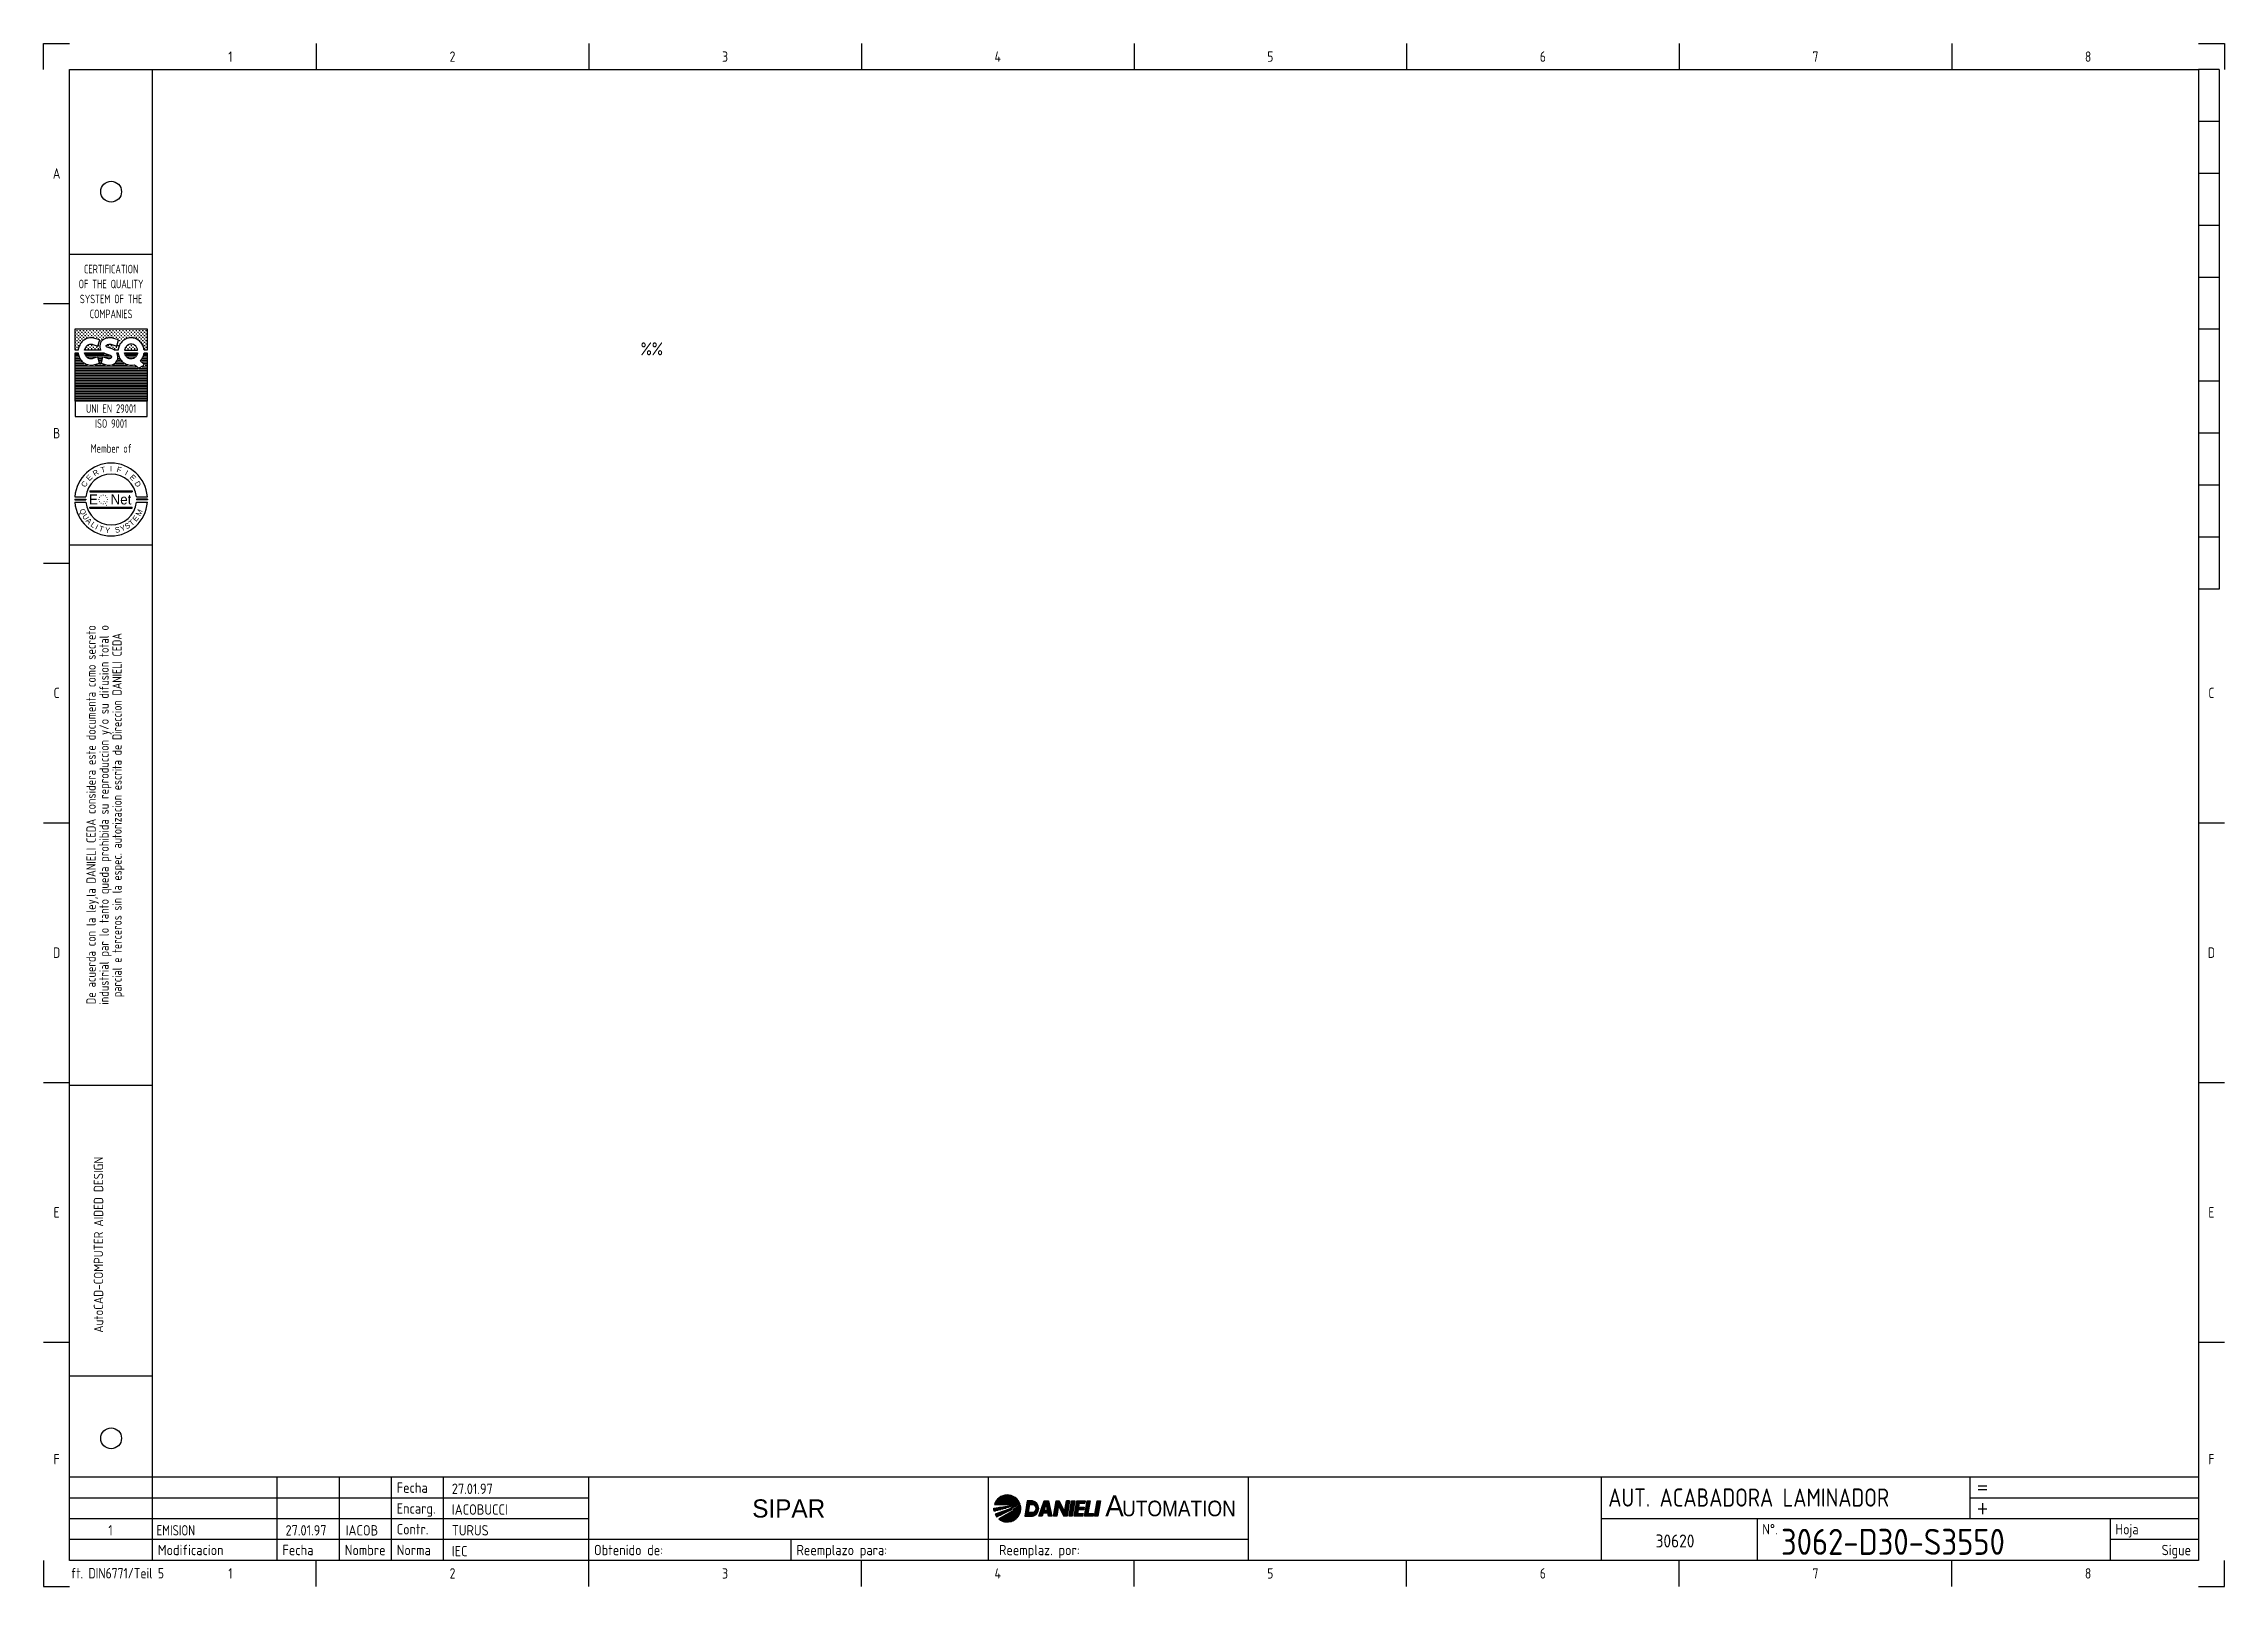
# Model space of a CAD drawing. Extents: x 0 to 420, y 0 to 297.
import ezdxf
from ezdxf.enums import TextEntityAlignment as Align

# ---------------------------------------------------------------- set-up
doc = ezdxf.new("R2010")
doc.units = 0
doc.header["$MEASUREMENT"] = 0
doc.layers.get('0').update_dxf_attribs({"linetype": 'CONTINUOUS'})
doc.layers.add('CART', color=7, linetype='CONTINUOUS')
doc.layers.add('CART-ES', color=7, linetype='CONTINUOUS')
doc.styles.add('CENTBH', font='CENTBH.SHX', dxfattribs={"height": 3})
doc.styles.add('DIN', font='DIN.shx', dxfattribs={"width": 0.85})
doc.styles.add('DIN8', font='DIN', dxfattribs={"width": 0.8})
doc.styles.add('N', font='ROMANS', dxfattribs={"width": 0.85, "height": 3})
doc.styles.add('SUPERFRENCH', font='suf_____.pfb', dxfattribs={"height": 10})
doc.styles.add('UNIV', font='UNIV.SHX', dxfattribs={"height": 5})
doc.styles.add('X', font='UNIV.SHX', dxfattribs={"height": 3.5})

# ---------------------------------------------------------------- blocks, each defined once
blk = doc.blocks.new('ESP')
at = {"color": 1, "style": 'DIN'}
for s, width, p in [('De acuerda con la ley,la DANIELI CEDA considera este documenta como secreto', 0.85, (10.04, 148.55)), ('industrial par lo tanto queda prohibida su reproduccion y/o su difusion total o', 0.85, (12.54, 148.52)), ('parcial e terceros sin la espec. autorizacion escrita de Direccion DANIELI CEDA', 0.82, (15.04, 148.48))]:
    blk.add_text(s, height=1.8, rotation=90, dxfattribs=dict(at, width=width)).set_placement(p, align=Align.CENTER)
blk = doc.blocks.new('*X3')
at = {"color": 0}
for p, q in [((6.16, 238.44), (6.19, 238.44)), ((6.16, 237.81), (6.19, 237.81)), ((6.16, 237.17), (6.19, 237.17)), ((6.16, 236.54), (6.19, 236.54)), ((6.16, 235.9), (6.19, 235.9)), ((6.16, 235.27), (6.19, 235.27)), ((6.35, 238.76), (6.51, 238.76)), ((6.35, 238.12), (6.51, 238.12)), ((6.35, 237.49), (6.51, 237.49)), ((6.35, 236.85), (6.51, 236.85)), ((6.35, 236.22), (6.51, 236.22)), ((6.35, 235.59), (6.51, 235.59)), ((6.43, 238.68), (6.43, 238.84)), ((6.43, 238.05), (6.43, 238.2)), ((6.43, 237.41), (6.43, 237.57)), ((6.43, 236.78), (6.43, 236.93)), ((6.43, 236.14), (6.43, 236.3)), ((6.43, 235.51), (6.43, 235.66)), ((6.67, 238.44), (6.83, 238.44)), ((6.67, 237.81), (6.83, 237.81)), ((6.67, 237.17), (6.83, 237.17)), ((6.67, 236.54), (6.83, 236.54)), ((6.67, 235.9), (6.79, 235.9)), ((6.75, 238.36), (6.75, 238.52)), ((6.75, 237.73), (6.75, 237.89)), ((6.75, 237.09), (6.75, 237.25)), ((6.75, 236.46), (6.75, 236.62)), ((6.75, 235.82), (6.75, 235.98)), ((6.98, 238.76), (7.14, 238.76)), ((6.98, 236.85), (7.14, 236.85)), ((6.98, 238.12), (7.14, 238.12)), ((6.98, 237.49), (7.14, 237.49)), ((7.06, 238.68), (7.06, 238.84)), ((7.06, 238.05), (7.06, 238.2)), ((7.06, 237.41), (7.06, 237.57)), ((7.06, 236.78), (7.06, 236.93)), ((7.3, 238.44), (7.46, 238.44)), ((7.3, 237.81), (7.46, 237.81)), ((7.3, 237.17), (7.46, 237.17)), ((7.38, 238.36), (7.38, 238.52)), ((7.38, 237.73), (7.38, 237.89)), ((7.38, 237.09), (7.38, 237.25)), ((7.62, 238.76), (7.78, 238.76)), ((7.62, 238.12), (7.78, 238.12)), ((7.62, 237.49), (7.78, 237.49)), ((7.7, 238.68), (7.7, 238.84)), ((7.7, 238.05), (7.7, 238.2)), ((7.7, 237.41), (7.7, 237.57)), ((7.94, 238.44), (8.1, 238.44)), ((7.94, 237.81), (8.1, 237.81)), ((7.94, 237.17), (7.96, 237.17)), ((8.02, 238.36), (8.02, 238.52)), ((8.02, 237.73), (8.02, 237.89)), ((8.02, 237.2), (8.02, 237.25)), ((8.08, 235.27), (8.1, 235.27)), ((8.25, 238.76), (8.41, 238.76)), ((8.25, 238.12), (8.41, 238.12)), ((8.25, 237.49), (8.41, 237.49)), ((8.26, 235.59), (8.41, 235.59)), ((8.33, 238.68), (8.33, 238.84)), ((8.33, 238.05), (8.33, 238.2)), ((8.33, 237.41), (8.33, 237.57)), ((8.33, 235.51), (8.33, 235.66)), ((8.57, 238.44), (8.73, 238.44)), ((8.57, 237.81), (8.73, 237.81)), ((8.57, 235.27), (8.73, 235.27)), ((8.62, 235.9), (8.73, 235.9)), ((8.65, 238.36), (8.65, 238.52)), ((8.65, 237.73), (8.65, 237.89)), ((8.65, 235.82), (8.65, 235.92)), ((8.65, 235.19), (8.65, 235.35)), ((8.89, 238.76), (9.05, 238.76)), ((8.89, 238.12), (9.05, 238.12)), ((8.89, 237.49), (9.05, 237.49)), ((8.89, 235.59), (9.05, 235.59)), ((8.97, 238.68), (8.97, 238.84)), ((8.97, 238.05), (8.97, 238.2)), ((8.97, 237.47), (8.97, 237.57)), ((8.97, 235.51), (8.97, 235.66)), ((9.21, 238.44), (9.37, 238.44)), ((9.21, 237.81), (9.37, 237.81)), ((9.21, 235.9), (9.37, 235.9)), ((9.21, 235.27), (9.37, 235.27)), ((9.29, 238.36), (9.29, 238.52)), ((9.29, 237.73), (9.29, 237.89)), ((9.29, 235.82), (9.29, 235.98)), ((9.29, 235.19), (9.29, 235.35)), ((9.52, 238.76), (9.68, 238.76)), ((9.52, 238.12), (9.68, 238.12)), ((9.52, 237.49), (9.68, 237.49)), ((9.52, 235.59), (9.68, 235.59)), ((9.6, 238.68), (9.6, 238.84)), ((9.6, 238.05), (9.6, 238.2)), ((9.6, 237.44), (9.6, 237.57)), ((9.6, 235.51), (9.6, 235.66)), ((9.84, 238.44), (10, 238.44)), ((9.84, 237.81), (10, 237.81)), ((9.84, 235.27), (10, 235.27)), ((9.92, 238.36), (9.92, 238.52)), ((9.92, 237.73), (9.92, 237.89)), ((9.92, 235.82), (9.92, 235.85)), ((9.92, 235.19), (9.92, 235.35)), ((10.16, 238.76), (10.32, 238.76)), ((10.16, 238.12), (10.32, 238.12)), ((10.16, 237.49), (10.32, 237.49)), ((10.16, 235.59), (10.32, 235.59)), ((10.24, 238.68), (10.24, 238.84)), ((10.24, 238.05), (10.24, 238.2)), ((10.24, 237.41), (10.24, 237.57)), ((10.24, 235.51), (10.24, 235.66)), ((10.48, 238.44), (10.64, 238.44)), ((10.48, 237.81), (10.64, 237.81)), ((10.48, 235.27), (10.64, 235.27)), ((10.49, 237.17), (10.64, 237.17)), ((10.56, 238.36), (10.56, 238.52)), ((10.56, 237.73), (10.56, 237.89)), ((10.56, 237.15), (10.56, 237.25)), ((10.56, 235.19), (10.56, 235.35)), ((10.6, 235.9), (10.64, 235.9)), ((10.79, 238.76), (10.95, 238.76)), ((10.79, 238.12), (10.95, 238.12)), ((10.79, 237.49), (10.95, 237.49)), ((10.87, 238.68), (10.87, 238.84)), ((10.87, 238.05), (10.87, 238.2)), ((10.87, 237.41), (10.87, 237.57)), ((10.91, 236.85), (10.95, 236.85)), ((11.11, 238.44), (11.27, 238.44)), ((11.11, 237.81), (11.27, 237.81)), ((11.11, 237.17), (11.27, 237.17)), ((11.19, 238.36), (11.19, 238.52)), ((11.19, 237.73), (11.19, 237.89)), ((11.19, 237.09), (11.19, 237.25)), ((11.43, 238.76), (11.59, 238.76)), ((11.43, 238.12), (11.59, 238.12)), ((11.43, 237.49), (11.59, 237.49)), ((11.51, 238.68), (11.51, 238.84)), ((11.51, 238.05), (11.51, 238.2)), ((11.51, 237.41), (11.51, 237.57)), ((11.75, 238.44), (11.91, 238.44)), ((11.75, 237.81), (11.91, 237.81)), ((11.83, 238.36), (11.83, 238.52)), ((11.83, 237.73), (11.83, 237.89)), ((12.06, 238.76), (12.22, 238.76)), ((12.06, 238.12), (12.22, 238.12)), ((12.06, 237.49), (12.22, 237.49)), ((12.14, 238.68), (12.14, 238.84)), ((12.14, 238.05), (12.14, 238.2)), ((12.14, 237.41), (12.14, 237.57)), ((12.38, 238.44), (12.54, 238.44)), ((12.38, 237.81), (12.54, 237.81)), ((12.38, 235.9), (12.54, 235.9)), ((12.46, 238.36), (12.46, 238.52)), ((12.46, 237.73), (12.46, 237.89)), ((12.46, 235.82), (12.46, 235.98)), ((12.7, 238.76), (12.86, 238.76)), ((12.7, 238.12), (12.86, 238.12)), ((12.7, 237.49), (12.86, 237.49)), ((12.7, 235.59), (12.86, 235.59)), ((12.78, 238.68), (12.78, 238.84)), ((12.78, 238.05), (12.78, 238.2)), ((12.78, 237.48), (12.78, 237.57)), ((12.78, 235.51), (12.78, 235.66)), ((13.02, 238.44), (13.18, 238.44)), ((13.02, 237.81), (13.18, 237.81)), ((13.02, 235.9), (13.18, 235.9)), ((13.1, 238.36), (13.1, 238.52)), ((13.1, 237.73), (13.1, 237.89)), ((13.1, 235.82), (13.1, 235.98)), ((13.33, 238.76), (13.49, 238.76)), ((13.33, 238.12), (13.49, 238.12)), ((13.33, 237.49), (13.49, 237.49)), ((13.33, 235.59), (13.49, 235.59)), ((13.41, 238.68), (13.41, 238.84)), ((13.41, 238.05), (13.41, 238.2)), ((13.41, 237.41), (13.41, 237.57)), ((13.41, 235.51), (13.41, 235.66)), ((13.65, 238.44), (13.81, 238.44)), ((13.65, 237.81), (13.81, 237.81)), ((13.65, 235.27), (13.81, 235.27)), ((13.73, 238.36), (13.73, 238.52)), ((13.73, 237.73), (13.73, 237.89)), ((13.73, 235.19), (13.73, 235.35)), ((13.97, 238.76), (14.13, 238.76)), ((13.97, 238.12), (14.13, 238.12)), ((13.97, 237.49), (14.13, 237.49)), ((13.97, 235.59), (14.13, 235.59)), ((14.05, 238.68), (14.05, 238.84)), ((14.05, 238.05), (14.05, 238.2)), ((14.05, 237.41), (14.05, 237.57)), ((14.05, 235.51), (14.05, 235.66)), ((14.29, 238.44), (14.45, 238.44)), ((14.29, 237.81), (14.45, 237.81)), ((14.29, 237.17), (14.45, 237.17)), ((14.29, 235.9), (14.45, 235.9)), ((14.29, 235.27), (14.29, 235.27)), ((14.37, 238.36), (14.37, 238.52)), ((14.37, 237.73), (14.37, 237.89)), ((14.37, 237.09), (14.37, 237.25)), ((14.37, 235.82), (14.37, 235.98)), ((14.42, 236.54), (14.45, 236.54)), ((14.6, 238.76), (14.76, 238.76)), ((14.6, 236.85), (14.76, 236.85)), ((14.6, 236.22), (14.66, 236.22)), ((14.6, 238.12), (14.76, 238.12)), ((14.6, 237.49), (14.76, 237.49)), ((14.68, 238.68), (14.68, 238.84)), ((14.68, 238.05), (14.68, 238.2)), ((14.68, 237.41), (14.68, 237.57)), ((14.68, 236.78), (14.68, 236.93)), ((14.68, 236.26), (14.68, 236.3)), ((14.92, 238.44), (15.08, 238.44)), ((14.92, 237.81), (15.08, 237.81)), ((14.92, 237.17), (15.08, 237.17)), ((15, 238.36), (15, 238.52)), ((15, 237.73), (15, 237.89)), ((15, 237.09), (15, 237.25)), ((15.24, 238.76), (15.4, 238.76)), ((15.24, 238.12), (15.4, 238.12)), ((15.24, 237.49), (15.4, 237.49)), ((15.32, 238.68), (15.32, 238.84)), ((15.32, 238.05), (15.32, 238.2)), ((15.32, 237.41), (15.32, 237.57)), ((15.56, 238.44), (15.72, 238.44)), ((15.56, 237.81), (15.72, 237.81)), ((15.56, 237.17), (15.66, 237.17)), ((15.64, 238.36), (15.64, 238.52)), ((15.64, 237.73), (15.64, 237.89)), ((15.64, 237.16), (15.64, 237.25)), ((15.87, 238.76), (16.03, 238.76)), ((15.87, 238.12), (16.03, 238.12)), ((15.87, 237.49), (16.03, 237.49)), ((15.95, 238.68), (15.95, 238.84)), ((15.95, 238.05), (15.95, 238.2)), ((15.95, 237.41), (15.95, 237.57)), ((15.95, 235.51), (15.95, 235.58)), ((15.96, 235.59), (16.03, 235.59)), ((16.19, 238.44), (16.35, 238.44)), ((16.19, 237.81), (16.35, 237.81)), ((16.19, 235.27), (16.35, 235.27)), ((16.27, 238.36), (16.27, 238.52)), ((16.27, 237.73), (16.27, 237.89)), ((16.27, 235.82), (16.27, 235.87)), ((16.27, 235.19), (16.27, 235.35)), ((16.32, 235.9), (16.35, 235.9)), ((16.51, 238.76), (16.67, 238.76)), ((16.51, 238.12), (16.67, 238.12)), ((16.51, 237.49), (16.67, 237.49)), ((16.51, 235.59), (16.67, 235.59)), ((16.59, 238.68), (16.59, 238.84)), ((16.59, 238.05), (16.59, 238.2)), ((16.59, 237.47), (16.59, 237.57)), ((16.59, 235.51), (16.59, 235.66)), ((16.83, 238.44), (16.99, 238.44)), ((16.83, 237.81), (16.99, 237.81)), ((16.83, 235.9), (16.99, 235.9)), ((16.83, 235.27), (16.99, 235.27)), ((16.91, 238.36), (16.91, 238.52)), ((16.91, 237.73), (16.91, 237.89)), ((16.91, 235.82), (16.91, 235.98)), ((16.91, 235.19), (16.91, 235.35)), ((17.14, 238.76), (17.3, 238.76)), ((17.14, 238.12), (17.3, 238.12)), ((17.14, 237.49), (17.3, 237.49)), ((17.14, 235.59), (17.3, 235.59)), ((17.22, 238.68), (17.22, 238.84)), ((17.22, 238.05), (17.22, 238.2)), ((17.22, 237.45), (17.22, 237.57)), ((17.22, 235.51), (17.22, 235.66)), ((17.46, 238.44), (17.62, 238.44)), ((17.46, 237.81), (17.62, 237.81)), ((17.46, 235.27), (17.62, 235.27)), ((17.54, 238.36), (17.54, 238.52)), ((17.54, 237.73), (17.54, 237.89)), ((17.54, 235.19), (17.54, 235.35)), ((17.78, 238.76), (17.94, 238.76)), ((17.78, 238.12), (17.94, 238.12)), ((17.78, 237.49), (17.94, 237.49)), ((17.86, 238.68), (17.86, 238.84)), ((17.86, 238.05), (17.86, 238.2)), ((17.86, 237.41), (17.86, 237.57)), ((18.1, 238.44), (18.26, 238.44)), ((18.1, 237.81), (18.26, 237.81)), ((18.1, 237.17), (18.26, 237.17)), ((18.18, 238.36), (18.18, 238.52)), ((18.18, 237.73), (18.18, 237.89)), ((18.18, 237.1), (18.18, 237.25)), ((18.41, 238.76), (18.57, 238.76)), ((18.41, 238.12), (18.57, 238.12)), ((18.41, 237.49), (18.57, 237.49)), ((18.49, 238.68), (18.49, 238.84)), ((18.49, 238.05), (18.49, 238.2)), ((18.49, 237.41), (18.49, 237.57)), ((18.49, 236.86), (18.49, 236.93)), ((18.5, 236.85), (18.57, 236.85)), ((18.73, 238.44), (18.89, 238.44)), ((18.73, 237.81), (18.89, 237.81)), ((18.73, 237.17), (18.89, 237.17)), ((18.81, 238.36), (18.81, 238.52)), ((18.81, 237.73), (18.81, 237.89)), ((18.81, 237.09), (18.81, 237.25)), ((18.81, 236.54), (18.81, 236.62)), ((18.81, 236.54), (18.89, 236.54)), ((19.05, 238.76), (19.21, 238.76)), ((19.05, 238.12), (19.21, 238.12)), ((19.05, 237.49), (19.21, 237.49)), ((19.05, 236.85), (19.21, 236.85)), ((19.05, 236.22), (19.21, 236.22)), ((19.13, 238.68), (19.13, 238.84)), ((19.13, 238.05), (19.13, 238.2)), ((19.13, 237.41), (19.13, 237.57)), ((19.13, 236.78), (19.13, 236.93)), ((19.13, 236.14), (19.13, 236.3)), ((19.37, 238.44), (19.53, 238.44)), ((19.37, 237.81), (19.53, 237.81)), ((19.37, 237.17), (19.53, 237.17)), ((19.37, 236.54), (19.53, 236.54)), ((19.37, 235.9), (19.53, 235.9)), ((19.41, 235.27), (19.53, 235.27)), ((19.45, 238.36), (19.45, 238.52)), ((19.45, 237.73), (19.45, 237.89)), ((19.45, 237.09), (19.45, 237.25)), ((19.45, 236.46), (19.45, 236.62)), ((19.45, 235.82), (19.45, 235.98)), ((19.45, 235.19), (19.45, 235.35)), ((19.68, 238.76), (19.84, 238.76)), ((19.68, 236.85), (19.84, 236.85)), ((19.68, 238.12), (19.84, 238.12)), ((19.68, 237.49), (19.84, 237.49)), ((19.68, 236.22), (19.84, 236.22)), ((19.68, 235.59), (19.84, 235.59)), ((19.76, 238.68), (19.76, 238.84)), ((19.76, 238.05), (19.76, 238.2)), ((19.76, 237.41), (19.76, 237.57)), ((19.76, 236.78), (19.76, 236.93)), ((19.76, 236.14), (19.76, 236.3)), ((19.76, 235.51), (19.76, 235.66))]:
    blk.add_line(p, q, dxfattribs=at)
blk = doc.blocks.new('*X4')
at = {"color": 0}
for p, q in [((6.16, 234.31), (6.57, 234.31)), ((6.16, 234), (6.64, 234)), ((6.16, 233.68), (6.74, 233.68)), ((6.16, 233.36), (6.89, 233.36)), ((6.16, 233.04), (7.09, 233.04)), ((6.16, 232.73), (7.37, 232.73)), ((6.16, 232.41), (7.76, 232.41)), ((6.16, 232.09), (8.43, 232.09)), ((6.16, 231.77), (17.87, 231.77)), ((6.16, 231.46), (18.21, 231.46)), ((6.16, 231.14), (19.84, 231.14)), ((8.04, 234.31), (11.69, 234.31)), ((8.18, 234), (12.66, 234)), ((8.45, 233.68), (10.12, 233.68)), ((9.87, 232.09), (11.93, 232.09)), ((10.56, 233.68), (11.24, 233.68)), ((10.64, 233.36), (11.16, 233.36)), ((10.71, 233.04), (11.08, 233.04)), ((10.75, 232.41), (11.05, 232.41)), ((10.79, 232.73), (11.01, 232.73)), ((11.68, 233.68), (12.98, 233.68)), ((13.29, 232.09), (16.13, 232.09)), ((13.83, 232.41), (15.46, 232.41)), ((14.11, 232.73), (15.07, 232.73)), ((14.28, 233.04), (14.79, 233.04)), ((14.38, 233.36), (14.59, 233.36)), ((14.41, 233.68), (14.44, 233.68)), ((15.74, 234.31), (17.96, 234.31)), ((15.88, 234), (17.82, 234)), ((16.15, 233.68), (17.55, 233.68)), ((18.4, 231.46), (19.84, 231.46)), ((18.91, 233.04), (19.84, 233.04)), ((18.96, 232.73), (19.84, 232.73)), ((18.96, 231.77), (19.84, 231.77)), ((19.11, 233.36), (19.84, 233.36)), ((19.26, 233.68), (19.84, 233.68)), ((19.28, 232.41), (19.84, 232.41)), ((19.36, 234), (19.84, 234)), ((19.43, 234.31), (19.84, 234.31)), ((19.53, 232.09), (19.84, 232.09)), ((6.16, 230.82), (19.84, 230.82)), ((6.16, 230.5), (19.84, 230.5)), ((6.16, 230.19), (19.84, 230.19)), ((6.16, 229.87), (19.84, 229.87)), ((6.16, 229.55), (19.84, 229.55)), ((6.16, 229.24), (19.84, 229.24)), ((6.16, 228.92), (19.84, 228.92)), ((6.16, 228.6), (19.84, 228.6)), ((6.16, 228.28), (19.84, 228.28)), ((6.16, 227.97), (19.84, 227.97)), ((6.16, 227.65), (19.84, 227.65)), ((6.16, 227.33), (19.84, 227.33)), ((6.16, 227.01), (19.84, 227.01)), ((6.16, 226.69), (19.84, 226.69)), ((6.16, 226.38), (19.84, 226.38)), ((6.16, 226.06), (19.84, 226.06)), ((6.16, 225.74), (19.84, 225.74)), ((6.16, 225.43), (19.84, 225.43))]:
    blk.add_line(p, q, dxfattribs=at)
blk = doc.blocks.new('ES')
at = {"layer": 'CART', "color": 1}
for p, q in [((-12.07, 114.4), (-3.93, 114.4)), ((-12.07, 114.4), (-12.07, 114.22)), ((-12.07, 114.22), (-3.93, 114.22)), ((-11.98, 114.31), (-4.02, 114.31)), ((-3.93, 114.4), (-3.93, 114.22)), ((-15, 112.82), (-12.9, 112.82)), ((-15, 112.65), (-12.9, 112.65)), ((-14.98, 113.26), (-12.87, 113.26)), ((-14.98, 112.21), (-12.87, 112.21)), ((-14.91, 112.74), (-12.99, 112.74)), ((-12.9, 112.82), (-12.9, 112.65)), ((-12.07, 111.25), (-3.93, 111.25)), ((-12.07, 111.07), (-12.07, 111.25)), ((-12.07, 111.07), (-3.93, 111.07)), ((-11.98, 111.16), (-4.02, 111.16)), ((-3.93, 111.07), (-3.93, 111.25)), ((-3.13, 113.26), (-1.02, 113.26)), ((-3.13, 112.21), (-1.02, 112.21)), ((-3.1, 112.82), (-3.1, 112.65)), ((-1, 112.82), (-3.1, 112.82)), ((-1, 112.65), (-3.1, 112.65)), ((-1.09, 112.74), (-3.01, 112.74)), ((-16, 104), (0, 104))]:
    blk.add_line(p, q, dxfattribs=at)
at = {"layer": 'CART', "color": 2}
for p, q in [((-15, 112.82), (-15, 112.65)), ((-1, 112.82), (-1, 112.65))]:
    blk.add_line(p, q, dxfattribs=at)
at = {"layer": 'CART', "color": 1}
for points in [[(-8.83, 142.48, -0.030484), (-8.69, 142.55, -0.103551), (-8.24, 142.65, -0.078566), (-7.88, 142.59), (-6.93, 142.28), (-6.55, 143.45), (-7.5, 143.76, 0.078566), (-8.24, 143.88, 0.103551), (-9.19, 143.68, 0.031637), (-9.47, 143.53, 0.415307), (-9.96, 141.5), (-13.1, 141.5, -0.050537), (-13.02, 141.8, -0.096344), (-12.73, 142.26, -0.100445), (-12.31, 142.55, -0.103551), (-11.85, 142.65, -0.078566), (-11.5, 142.59), (-10.54, 142.28), (-10.16, 143.45), (-11.12, 143.76, 0.078566), (-11.85, 143.88, 0.103551), (-12.8, 143.68, 0.100445), (-13.62, 143.1, 0.096344), (-14.16, 142.25, 0.069609), (-14.34, 141.5), (-14.94, 141.5), (-14.94, 145.59), (-1.06, 145.59), (-1.06, 141.5), (-1.66, 141.5, 0.069609), (-1.84, 142.25, 0.096344), (-2.38, 143.1, 0.100445), (-3.2, 143.68, 0.103551), (-4.15, 143.88, 0.103551), (-5.1, 143.68, 0.100445), (-5.92, 143.1, 0.096344), (-6.46, 142.25, 0.069609), (-6.64, 141.5), (-7.36, 141.5, 0.07699), (-7.8, 141.72), (-8.78, 142.04, -0.636514)], [(-5.4, 141.5), (-2.9, 141.5, 0.050537), (-2.98, 141.8, 0.096344), (-3.27, 142.26, 0.100445), (-3.69, 142.55, 0.103551), (-4.15, 142.65, 0.103551), (-4.61, 142.55, 0.100445), (-5.03, 142.26, 0.096344), (-5.32, 141.8, 0.050537)], [(-5.4, 140.97), (-2.9, 140.97, -0.050537), (-2.98, 140.66, -0.096344), (-3.27, 140.21, -0.100445), (-3.69, 139.91, -0.103551), (-4.15, 139.82, -0.103551), (-4.61, 139.91, -0.100445), (-5.03, 140.21, -0.096344), (-5.32, 140.66, -0.050537)]]:
    blk.add_lwpolyline(points, format="xyb", close=True, dxfattribs=at)
blk.add_lwpolyline([(-8.31, 139.82, -0.088447), (-8.7, 139.88), (-9.66, 140.19), (-9.94, 139.01), (-9.16, 138.73, 0.087408), (-8.35, 138.59, 0.019259), (-8.17, 138.59, 0.54515), (-6.89, 140.97), (-6.64, 140.97, 0.069609), (-6.46, 140.21, 0.096344), (-5.92, 139.36, 0.100445), (-5.1, 138.79, 0.103551), (-4.15, 138.59, 0.061705), (-3.57, 138.66, -0.102297), (-2.71, 138.01), (-1.62, 138.63, 0.068279), (-2.37, 139.37, 0.095519), (-1.84, 140.21, 0.069609), (-1.66, 140.97), (-1.06, 140.97), (-1.06, 131.7), (-14.94, 131.7), (-14.94, 140.97), (-14.34, 140.97, 0.069609), (-14.16, 140.21, 0.096344), (-13.62, 139.36, 0.100445), (-12.8, 138.79, 0.103551), (-11.85, 138.59, 0.078566), (-11.12, 138.7), (-10.26, 139.01), (-10.54, 140.18), (-11.5, 139.87, -0.078566), (-11.85, 139.82, -0.103551), (-12.31, 139.91, -0.100445), (-12.73, 140.21, -0.096344), (-13.02, 140.66, -0.050537), (-13.1, 140.97), (-9.4, 140.97, 0.043461), (-9.16, 140.87), (-8.18, 140.55, -0.866802), (-8.3, 139.82)], format="xyb", dxfattribs=at)
blk.add_lwpolyline([(-14.94, 131.7), (-14.94, 128.7), (-1.06, 128.7), (-1.06, 131.7)], dxfattribs=at)
at = {"layer": 'CART', "color": 1, "const_width": 0.0963}
for points in [[(-9.99, 113.44, 1), (-9.9, 113.49, 1)], [(-9.57, 113.58, 1), (-9.48, 113.58, 1)], [(-9.15, 113.49, 1), (-9.06, 113.44, 1)], [(-10.36, 112.69, 1), (-10.36, 112.78, 1)], [(-10.28, 113.11, 1), (-10.23, 113.2, 1)], [(-10.23, 112.27, 1), (-10.28, 112.36, 1)], [(-9.9, 111.98, 1), (-9.99, 112.03, 1)], [(-9.48, 111.9, 1), (-9.57, 111.9, 1)], [(-9.28, 112.41, 1), (-9.36, 112.36, 1)], [(-9.06, 112.03, 1), (-9.15, 111.98, 1)], [(-8.85, 111.65, 1), (-8.93, 111.61, 1)], [(-8.82, 113.2, 1), (-8.77, 113.11, 1)], [(-8.77, 112.36, 1), (-8.82, 112.27, 1)], [(-8.68, 112.78, 1), (-8.68, 112.69, 1)]]:
    blk.add_lwpolyline(points, format="xyb", close=True, dxfattribs=at)
at = {"layer": 'CART', "color": 1}
for radius, start, end in [(7, 4.3012, 175.6988), (4.9, 6.1506, 173.8494), (7, 184.3012, 355.6988), (4.9, 186.1506, 353.8494)]:
    blk.add_arc((-8, 112.74), radius, start, end, dxfattribs=at)
blk.add_blockref('*X3', (-21, -93.5), dxfattribs=at)
at = {"layer": 'CART', "color": 2}
blk.add_blockref('*X4', (-21, -93.5), dxfattribs=at)
at = {"layer": 'CART'}
blk.add_blockref('ESP', (-21, -96.5), dxfattribs=at)
at = {"layer": 'CART', "color": 1, "style": 'DIN', "width": 0.75}
for s, p in [('CERTIFICATION', (-8, 156.28)), ('OF THE QUALITY', (-8, 153.4)), ('SYSTEM OF THE', (-8, 150.52)), ('COMPANIES', (-8, 147.64)), ('UNI EN 29001', (-8, 129.42)), ('ISO 9001', (-8, 126.54)), ('Member of', (-8, 121.75))]:
    blk.add_text(s, height=1.65, dxfattribs=at).set_placement(p, align=Align.CENTER)
at = {"layer": 'CART', "color": 1, "style": 'CENTBH'}
for s, rotation, p in [('R', 30, (-10.97, 117.89)), ('T', 15, (-9.54, 118.48)), ('F', 345, (-6.46, 118.48)), ('I', 330, (-5.02, 117.89)), ('C', 60, (-13.15, 115.71)), ('E', 45, (-12.21, 116.94)), ('E', 315, (-3.79, 116.94)), ('D', 300, (-2.85, 115.71)), ('Q', 292.9522, (-13.57, 110.33)), ('U', 304.3537, (-12.91, 109.38)), ('E', 52.2895, (-3.29, 109.1)), ('M', 64.9681, (-2.61, 110.22)), ('A', 314.1766, (-12.27, 108.59)), ('L', 324.7547, (-11.43, 107.88)), ('I', 332.4747, (-10.75, 107.46)), ('T', 341.7055, (-9.87, 107.09)), ('Y', 353.3846, (-8.69, 106.82)), ('S', 11.8462, (-6.78, 106.91)), ('Y', 22.0831, (-5.76, 107.22)), ('S', 31.8873, (-4.86, 107.68)), ('T', 41.3823, (-4.07, 108.27))]:
    blk.add_text(s, height=1.05, rotation=rotation, dxfattribs=at).set_placement(p, align=Align.MIDDLE)
at = {"layer": 'CART', "color": 1}
for s, height, style, p in [('I', 1.05, 'CENTBH', (-8, 118.69)), ('E', 1.93, 'UNIV', (-11.41, 112.75)), ('Net', 1.925, 'UNIV', (-6.1, 112.74))]:
    blk.add_text(s, height=height, dxfattribs=dict(at, style=style)).set_placement(p, align=Align.MIDDLE)
blk = doc.blocks.new('*X1')
at = {"color": 0}
for p, q in [((10.5, 98.9), (12.58, 98.9)), ((10.52, 99.06), (12.87, 99.06)), ((10.55, 99.22), (13.07, 99.22)), ((10.57, 99.38), (13.23, 99.38)), ((10.6, 99.54), (13.35, 99.54)), ((10.63, 99.69), (11.32, 99.69)), ((10.65, 99.85), (11.35, 99.85)), ((10.68, 100.01), (11.37, 100.01)), ((10.71, 100.17), (11.4, 100.17)), ((10.73, 100.33), (11.43, 100.33)), ((10.76, 100.49), (11.45, 100.49)), ((10.79, 100.65), (11.48, 100.65)), ((10.81, 100.81), (11.51, 100.81)), ((10.84, 100.97), (11.53, 100.97)), ((10.87, 101.12), (11.56, 101.12)), ((10.89, 101.28), (11.58, 101.28)), ((10.92, 101.44), (11.61, 101.44)), ((10.94, 101.6), (13.31, 101.6)), ((10.97, 101.76), (13.18, 101.76)), ((11, 101.92), (13.01, 101.92)), ((11.02, 102.08), (12.79, 102.08)), ((11.05, 102.23), (12.44, 102.23)), ((12.31, 101.44), (13.42, 101.44)), ((12.44, 99.69), (13.45, 99.69)), ((12.62, 101.28), (13.5, 101.28)), ((12.68, 99.85), (13.52, 99.85)), ((12.78, 101.12), (13.56, 101.12)), ((12.82, 100.01), (13.58, 100.01)), ((12.88, 100.97), (13.61, 100.97)), ((12.9, 100.17), (13.62, 100.17)), ((12.94, 100.81), (13.64, 100.81)), ((12.96, 100.33), (13.65, 100.33)), ((12.97, 100.65), (13.66, 100.65)), ((12.98, 100.49), (13.66, 100.49)), ((13.71, 98.9), (14.44, 98.9)), ((13.77, 99.06), (14.5, 99.06)), ((13.82, 99.22), (14.55, 99.22)), ((13.87, 99.38), (14.6, 99.38)), ((13.93, 99.54), (16.44, 99.54)), ((13.98, 99.69), (16.41, 99.69)), ((14.03, 99.85), (16.37, 99.85)), ((14.09, 100.01), (16.34, 100.01)), ((14.14, 100.17), (14.87, 100.17)), ((14.19, 100.33), (14.92, 100.33)), ((14.24, 100.49), (14.97, 100.49)), ((14.3, 100.65), (15.03, 100.65)), ((14.35, 100.81), (15.08, 100.81)), ((14.4, 100.97), (15.13, 100.97)), ((14.46, 101.12), (15.18, 101.12)), ((14.51, 101.28), (15.24, 101.28)), ((14.56, 101.44), (15.29, 101.44)), ((14.61, 101.6), (16.01, 101.6)), ((14.67, 101.76), (15.98, 101.76)), ((14.72, 101.92), (15.94, 101.92)), ((14.77, 102.08), (15.91, 102.08)), ((14.83, 102.23), (15.88, 102.23)), ((15.31, 101.44), (16.04, 101.44)), ((15.35, 101.28), (16.08, 101.28)), ((15.38, 101.12), (16.11, 101.12)), ((15.41, 100.97), (16.14, 100.97)), ((15.45, 100.81), (16.18, 100.81)), ((15.48, 100.65), (16.21, 100.65)), ((15.51, 100.49), (16.24, 100.49)), ((15.55, 100.33), (16.28, 100.33)), ((15.58, 100.17), (16.31, 100.17)), ((15.74, 99.38), (16.47, 99.38)), ((15.78, 99.22), (16.51, 99.22)), ((15.81, 99.06), (16.54, 99.06)), ((15.84, 98.9), (16.57, 98.9)), ((17.01, 98.9), (17.74, 98.9)), ((17.04, 99.06), (17.77, 99.06)), ((17.07, 99.22), (17.79, 99.22)), ((17.09, 99.38), (17.82, 99.38)), ((17.12, 99.54), (17.85, 99.54)), ((17.15, 99.69), (17.87, 99.69)), ((17.17, 99.85), (17.9, 99.85)), ((17.2, 100.01), (17.93, 100.01)), ((17.22, 100.17), (17.95, 100.17)), ((17.25, 100.33), (17.98, 100.33)), ((17.28, 100.49), (18.01, 100.49)), ((17.3, 100.65), (18.03, 100.65)), ((17.33, 100.81), (18.06, 100.81)), ((17.36, 100.97), (18.09, 100.97)), ((17.38, 101.12), (18.11, 101.12)), ((17.41, 101.28), (18.14, 101.28)), ((17.44, 101.44), (18.71, 101.44)), ((17.46, 101.6), (18.64, 101.6)), ((17.49, 101.76), (18.56, 101.76)), ((17.52, 101.92), (18.49, 101.92)), ((17.54, 102.08), (18.41, 102.08)), ((17.57, 102.23), (18.33, 102.23)), ((18.16, 101.28), (18.79, 101.28)), ((18.23, 101.12), (18.86, 101.12)), ((18.31, 100.97), (18.94, 100.97)), ((18.38, 100.81), (19.02, 100.81)), ((18.46, 100.65), (19.09, 100.65)), ((18.53, 100.49), (19.17, 100.49)), ((18.61, 100.33), (19.24, 100.33)), ((18.69, 100.17), (19.32, 100.17)), ((18.76, 100.01), (19.39, 100.01)), ((18.84, 99.85), (19.47, 99.85)), ((18.91, 99.69), (20.21, 99.69)), ((18.99, 99.54), (20.18, 99.54)), ((19.06, 99.38), (20.16, 99.38)), ((19.14, 99.22), (20.13, 99.22)), ((19.22, 99.06), (20.1, 99.06)), ((19.29, 98.9), (20.08, 98.9)), ((19.51, 99.85), (20.23, 99.85)), ((19.53, 100.01), (20.26, 100.01)), ((19.56, 100.17), (20.29, 100.17)), ((19.58, 100.33), (20.31, 100.33)), ((19.61, 100.49), (20.34, 100.49)), ((19.64, 100.65), (20.37, 100.65)), ((19.66, 100.81), (20.39, 100.81)), ((19.69, 100.97), (20.42, 100.97)), ((19.72, 101.12), (20.45, 101.12)), ((19.74, 101.28), (20.47, 101.28)), ((19.77, 101.44), (20.5, 101.44)), ((19.8, 101.6), (20.53, 101.6)), ((19.82, 101.76), (20.55, 101.76)), ((19.85, 101.92), (20.58, 101.92)), ((19.88, 102.08), (20.6, 102.08)), ((19.9, 102.23), (20.63, 102.23)), ((20.53, 98.9), (21.26, 98.9)), ((20.56, 99.06), (21.29, 99.06)), ((20.59, 99.22), (21.31, 99.22)), ((20.61, 99.38), (21.34, 99.38)), ((20.64, 99.54), (21.37, 99.54)), ((20.67, 99.69), (21.39, 99.69)), ((20.69, 99.85), (21.42, 99.85)), ((20.72, 100.01), (21.45, 100.01)), ((20.74, 100.17), (21.47, 100.17)), ((20.77, 100.33), (21.5, 100.33)), ((20.8, 100.49), (21.53, 100.49)), ((20.82, 100.65), (21.55, 100.65)), ((20.85, 100.81), (21.58, 100.81)), ((20.88, 100.97), (21.61, 100.97)), ((20.9, 101.12), (21.63, 101.12)), ((20.93, 101.28), (21.66, 101.28)), ((20.96, 101.44), (21.69, 101.44)), ((20.98, 101.6), (21.71, 101.6)), ((21.01, 101.76), (21.74, 101.76)), ((21.04, 101.92), (21.76, 101.92)), ((21.06, 102.08), (21.79, 102.08)), ((21.09, 102.23), (21.82, 102.23)), ((21.72, 98.9), (23.62, 98.9)), ((21.75, 99.06), (23.64, 99.06)), ((21.77, 99.22), (23.67, 99.22)), ((21.8, 99.38), (22.45, 99.38)), ((21.82, 99.54), (22.48, 99.54)), ((21.85, 99.69), (22.51, 99.69)), ((21.88, 99.85), (22.53, 99.85)), ((21.9, 100.01), (22.56, 100.01)), ((21.93, 100.17), (22.59, 100.17)), ((21.96, 100.33), (23.85, 100.33)), ((21.98, 100.49), (23.88, 100.49)), ((22.01, 100.65), (23.91, 100.65)), ((22.04, 100.81), (23.93, 100.81)), ((22.06, 100.97), (22.72, 100.97)), ((22.09, 101.12), (22.75, 101.12)), ((22.12, 101.28), (22.77, 101.28)), ((22.14, 101.44), (22.8, 101.44)), ((22.17, 101.6), (22.83, 101.6)), ((22.2, 101.76), (24.09, 101.76)), ((22.22, 101.92), (24.12, 101.92)), ((22.25, 102.08), (24.14, 102.08)), ((22.27, 102.23), (24.17, 102.23)), ((24.06, 98.9), (25.95, 98.9)), ((24.08, 99.06), (25.98, 99.06)), ((24.11, 99.22), (26.01, 99.22)), ((24.14, 99.38), (24.79, 99.38)), ((24.16, 99.54), (24.82, 99.54)), ((24.19, 99.69), (24.85, 99.69)), ((24.22, 99.85), (24.87, 99.85)), ((24.24, 100.01), (24.9, 100.01)), ((24.27, 100.17), (24.92, 100.17)), ((24.29, 100.33), (24.95, 100.33)), ((24.32, 100.49), (24.98, 100.49)), ((24.35, 100.65), (25, 100.65)), ((24.37, 100.81), (25.03, 100.81)), ((24.4, 100.97), (25.06, 100.97)), ((24.43, 101.12), (25.08, 101.12)), ((24.45, 101.28), (25.11, 101.28)), ((24.48, 101.44), (25.14, 101.44)), ((24.51, 101.6), (25.16, 101.6)), ((24.53, 101.76), (25.19, 101.76)), ((24.56, 101.92), (25.22, 101.92)), ((24.59, 102.08), (25.24, 102.08)), ((24.61, 102.23), (25.27, 102.23)), ((26.34, 98.9), (27.07, 98.9)), ((26.36, 99.06), (27.09, 99.06)), ((26.39, 99.22), (27.12, 99.22)), ((26.42, 99.38), (27.15, 99.38)), ((26.44, 99.54), (27.17, 99.54)), ((26.47, 99.69), (27.2, 99.69)), ((26.5, 99.85), (27.22, 99.85)), ((26.52, 100.01), (27.25, 100.01)), ((26.55, 100.17), (27.28, 100.17)), ((26.57, 100.33), (27.3, 100.33)), ((26.6, 100.49), (27.33, 100.49)), ((26.63, 100.65), (27.36, 100.65)), ((26.65, 100.81), (27.38, 100.81)), ((26.68, 100.97), (27.41, 100.97)), ((26.71, 101.12), (27.44, 101.12)), ((26.73, 101.28), (27.46, 101.28)), ((26.76, 101.44), (27.49, 101.44)), ((26.79, 101.6), (27.52, 101.6)), ((26.81, 101.76), (27.54, 101.76)), ((26.84, 101.92), (27.57, 101.92)), ((26.87, 102.08), (27.6, 102.08)), ((26.89, 102.23), (27.62, 102.23))]:
    blk.add_line(p, q, dxfattribs=at)
blk = doc.blocks.new('*X0')
at = {"color": 0}
for p, q in [((1.61, 100.49), (3.76, 100.49)), ((1.62, 100.33), (3.17, 100.33)), ((1.63, 100.17), (2.58, 100.17)), ((1.66, 100.01), (2, 100.01)), ((1.75, 101.44), (7.27, 101.44)), ((1.75, 100.65), (4.34, 100.65)), ((1.8, 101.6), (7.54, 101.6)), ((1.87, 101.76), (7.47, 101.76)), ((1.91, 99.22), (3.43, 99.22)), ((1.94, 101.92), (7.4, 101.92)), ((1.99, 99.06), (3.1, 99.06)), ((2.03, 102.08), (7.31, 102.08)), ((2.09, 98.9), (2.77, 98.9)), ((2.13, 102.23), (7.21, 102.23)), ((2.24, 102.39), (7.1, 102.39)), ((2.28, 99.38), (3.76, 99.38)), ((2.37, 102.55), (6.97, 102.55)), ((2.52, 102.71), (6.82, 102.71)), ((2.69, 102.87), (6.64, 102.87)), ((2.72, 99.54), (4.09, 99.54)), ((2.9, 103.03), (6.44, 103.03)), ((2.92, 100.81), (4.93, 100.81)), ((3.15, 103.19), (6.19, 103.19)), ((3.15, 99.69), (4.42, 99.69)), ((3.46, 103.35), (5.87, 103.35)), ((3.59, 99.85), (4.74, 99.85)), ((3.94, 103.5), (5.4, 103.5)), ((4.03, 100.01), (5.07, 100.01)), ((4.03, 98.9), (7.25, 98.9)), ((4.09, 100.97), (5.32, 100.97)), ((4.31, 99.06), (7.35, 99.06)), ((4.47, 100.17), (5.4, 100.17)), ((4.59, 99.22), (7.43, 99.22)), ((4.87, 99.38), (7.5, 99.38)), ((4.91, 100.33), (5.73, 100.33)), ((5.08, 101.28), (5.97, 101.28)), ((5.15, 99.54), (7.56, 99.54)), ((5.35, 100.49), (5.79, 100.49)), ((5.43, 99.69), (7.61, 99.69)), ((5.56, 100.81), (6.04, 100.81)), ((5.7, 99.85), (7.65, 99.85)), ((5.75, 100.97), (6.48, 100.97)), ((5.98, 100.01), (7.68, 100.01)), ((6.04, 100.33), (7.72, 100.33)), ((6.2, 100.49), (7.73, 100.49)), ((6.2, 100.17), (7.7, 100.17)), ((6.29, 101.28), (6.69, 101.28)), ((6.33, 101.12), (6.64, 101.12)), ((6.53, 100.65), (7.72, 100.65)), ((6.86, 100.81), (7.71, 100.81)), ((7.1, 101.12), (7.67, 101.12)), ((7.19, 100.97), (7.7, 100.97)), ((7.54, 101.28), (7.63, 101.28)), ((2.19, 98.74), (2.44, 98.74)), ((2.81, 98.11), (6.53, 98.11)), ((2.92, 98.27), (6.72, 98.27)), ((3.04, 97.95), (6.3, 97.95)), ((3.19, 98.42), (6.88, 98.42)), ((3.32, 97.79), (6.01, 97.79)), ((3.47, 98.58), (7.02, 98.58)), ((3.71, 97.63), (5.62, 97.63)), ((3.75, 98.74), (7.15, 98.74))]:
    blk.add_line(p, q, dxfattribs=at)

msp = doc.modelspace()

# ---------------------------------------------------------------- linework, layer by layer
at = {"layer": 'CART', "color": 1}
for p, q in [((0, 292), (0, 297)), ((0, 297), (5, 297)), ((52.5, 297), (52.5, 292)), ((105, 297), (105, 292)), ((157.5, 297), (157.5, 292)), ((210, 297), (210, 292)), ((262.5, 297), (262.5, 292)), ((315, 297), (315, 292)), ((367.5, 297), (367.5, 292)), ((415, 297), (420, 297)), ((415, 297), (420, 297)), ((420, 297), (420, 292)), ((420, 297), (420, 292)), ((21, 5), (21, 292)), ((419, 292), (415, 292)), ((419, 292), (419, 192)), ((419, 282), (415, 282)), ((419, 272), (415, 272)), ((419, 262), (415, 262)), ((5, 256.5), (21, 256.5)), ((419, 252), (415, 252)), ((0, 247), (5, 247)), ((419, 242), (415, 242)), ((419, 232), (415, 232)), ((419, 222), (415, 222)), ((419, 212), (415, 212)), ((419, 202), (415, 202)), ((0, 197), (5, 197)), ((419, 192), (415, 192)), ((0, 147), (5, 147)), ((415, 147), (420, 147)), ((0, 97), (5, 97)), ((415, 97), (420, 97)), ((5, 96.5), (21, 96.5)), ((0, 47), (5, 47)), ((415, 47), (420, 47)), ((5, 40.5), (21, 40.5)), ((45, 5), (45, 21)), ((57, 5), (57, 21)), ((77, 5), (77, 21)), ((371, 21), (371, 13)), ((105, 17), (5, 17)), ((415, 17), (371, 17)), ((105, 13), (5, 13)), ((194.49, 13.51), (194.99, 16.48)), ((415, 13), (300, 13)), ((330, 13), (330, 5)), ((398, 13), (398, 5)), ((232, 9), (5, 9)), ((144, 5), (144, 9)), ((415, 9), (398, 9)), ((0, 5), (0, 0)), ((52.5, 0), (52.5, 5)), ((105, 0), (105, 5)), ((157.5, 0), (157.5, 5)), ((210, 0), (210, 5)), ((262.5, 0), (262.5, 5)), ((315, 0), (315, 5)), ((367.5, 0), (367.5, 5)), ((420, 0), (420, 5)), ((0, 0), (5, 0)), ((415, 0), (420, 0))]:
    msp.add_line(p, q, dxfattribs=at)
at = {"layer": 'CART', "color": 2}
for p, q in [((415, 21), (5, 21)), ((67, 5), (67, 21)), ((105, 5), (105, 21)), ((182, 5), (182, 21)), ((232, 21), (232, 5)), ((300, 21), (300, 5))]:
    msp.add_line(p, q, dxfattribs=at)
msp.add_lwpolyline([(5, 5), (5, 292), (415, 292), (415, 5)], close=True, dxfattribs=at)
at = {"layer": 'CART', "color": 1}
for points in [[(185.83, 15.75), (186.04, 15.53), (186.88, 15.65), (187.14, 15.58), (188.06, 15.83, 0.72868), (183.11, 15.75)], [(183, 15.07), (186.02, 15.48), (186.18, 15.32), (183.05, 14.47, -0.058012)], [(183.55, 13.39), (186.63, 14.88), (186.45, 15.05), (183.24, 13.89, 0.056185)], [(187.83, 15.4), (186.72, 14.86), (186.92, 14.66), (183.96, 12.98, 0.726081), (188.11, 15.65), (187.58, 15.46)], [(190.44, 13.51, 0.819804), (190.44, 16.48), (189.45, 16.48), (188.95, 13.51)], [(189.66, 14.21), (189.92, 15.78), (190.44, 15.78, -0.819804), (190.44, 14.21)]]:
    msp.add_lwpolyline(points, format="xyb", close=True, dxfattribs=at)
for points in [[(186.28, 15.29), (187.14, 15.53), (187.41, 15.45), (186.47, 15.11)], [(193.41, 14.13), (192.5, 14.13), (192.29, 13.51), (191.67, 13.51), (192.67, 16.48), (193.53, 16.48), (194.15, 13.51), (193.53, 13.51)], [(192.67, 14.62), (193.06, 15.8), (193.3, 14.62)], [(197.49, 13.51), (197.98, 16.48), (198.6, 16.48), (198.11, 13.51)], [(198.49, 13.51), (198.99, 16.48), (200.6, 16.48), (200.52, 15.99), (199.46, 15.99), (199.34, 15.24), (200.39, 15.24), (200.31, 14.75), (199.26, 14.75), (199.13, 14), (200.19, 14), (200.11, 13.51)], [(200.48, 13.51), (200.98, 16.48), (201.53, 16.48), (201.12, 14), (202.17, 14), (202.09, 13.51)], [(202.42, 13.51), (202.91, 16.48), (203.53, 16.48), (203.04, 13.51)]]:
    msp.add_lwpolyline(points, close=True, dxfattribs=at)
msp.add_lwpolyline([(197.59, 16.48), (196.97, 16.48), (197.59, 16.48), (197.1, 13.51), (196.49, 13.51), (195.47, 15.65), (195.11, 13.51), (194.49, 13.51), (194.99, 16.48), (195.61, 16.48), (196.62, 14.36), (196.97, 16.48)], dxfattribs=at)
for centre in [(13, 268.5), (13, 28.5)]:
    msp.add_circle(centre, 2, dxfattribs=at)

# ---------------------------------------------------------------- block references
msp.add_blockref('ES', (21, 96.5))
at = {"layer": 'CART', "color": 1, "xscale": 0.85, "yscale": 0.85, "zscale": 0.85}
for name, p in [('*X0', (181.63, -70.47)), ('*X1', (180.05, -70.47))]:
    msp.add_blockref(name, p, dxfattribs=at)

# ---------------------------------------------------------------- texts
at = {"color": 7, "style": 'DIN8', "width": 0.8}
msp.add_text('%%', height=2.5, dxfattribs=at).set_placement((115, 237))
at = {"color": 3, "style": 'DIN'}
for s, height, width, p in [('27.01.97', 2, 0.9, (78.62, 17.79)), ('AUT. ACABADORA LAMINADOR', 3.5, 0.85, (301.34, 15.35)), ('IACOBUCCI', 2, 0.9, (78.62, 13.79)), ('1', 2, 0.9, (12.45, 9.79)), ('EMISION', 2, 0.8, (21.76, 9.79)), ('27.01.97', 2, 0.9, (46.59, 9.79)), ('IACOB', 2, 0.9, (58.16, 9.79)), ('TURUS', 2, 0.9, (78.62, 9.79)), ('30620', 2.5, 0.9, (310.46, 7.49)), ('IEC', 2, 0.9, (78.62, 5.79))]:
    msp.add_text(s, height=height, dxfattribs=dict(at, width=width)).set_placement(p)
at = {"color": 2, "style": 'DIN', "width": 0.9}
msp.add_text('3062-D30-S3550', height=5, dxfattribs=at).set_placement((334.61, 6.07))
at = {"color": 3, "style": 'X', "flags": 1}
msp.add_attdef('SIPAR', text='', height=3.5, dxfattribs=at).set_placement((143.5, 15), align=Align.MIDDLE)
at = {"layer": 'CART', "color": 1, "style": 'DIN', "width": 0.85}
for s, p in [('1', (35.97, 294.5)), ('2', (78.75, 294.5)), ('3', (131.25, 294.5)), ('4', (183.75, 294.5)), ('5', (236.25, 294.5)), ('6', (288.75, 294.5)), ('7', (341.25, 294.5)), ('8', (393.75, 294.5)), ('A', (2.5, 272)), ('B', (2.5, 222)), ('C', (2.5, 172)), ('C', (417.5, 172)), ('D', (2.5, 122)), ('D', (417.5, 122)), ('E', (2.5, 72)), ('E', (417.5, 72)), ('F', (2.5, 24.5)), ('F', (417.5, 24.5)), ('1', (35.97, 2.5)), ('2', (78.75, 2.5)), ('3', (131.25, 2.5)), ('4', (183.75, 2.5)), ('5', (236.25, 2.5)), ('6', (288.75, 2.5)), ('7', (341.25, 2.5)), ('8', (393.75, 2.5))]:
    msp.add_text(s, height=2, dxfattribs=at).set_placement(p, align=Align.MIDDLE)
at = {"layer": 'CART', "color": 1, "style": 'DIN', "width": 0.9}
msp.add_text('AutoCAD-COMPUTER AIDED DESIGN', height=1.8, rotation=90, dxfattribs=at).set_placement((11.47, 48.84))
at = {"layer": 'CART', "color": 3, "style": 'SUPERFRENCH'}
msp.add_text('A', height=4, dxfattribs=at).set_placement((204.47, 13.5))
at = {"layer": 'CART', "color": 3}
for s, height, style, width, p in [('=', 2.5, 'N', 0.85, (372.24, 17.91)), ('UTOMATION', 3, 'SUPERFRENCH', 0.91, (207.71, 13.5)), ('+', 2.5, 'N', 0.85, (372.24, 13.87))]:
    msp.add_text(s, height=height, dxfattribs=dict(at, style=style, width=width)).set_placement(p)
at = {"layer": 'CART', "color": 1, "style": 'DIN', "width": 0.85}
msp.add_text('ft. DIN6771/Teil 5', height=2, dxfattribs=at).set_placement((5.25, 1.53))
at = {"layer": 'CART-ES', "color": 1, "style": 'DIN', "width": 0.9}
for s, p in [('Fecha', (68, 18)), ('Encarg.', (68, 14)), ('Contr.', (68, 10)), ('N%%d.', (331, 10)), ('Hoja', (399, 10)), ('Modificacion', (22, 6)), ('Fecha', (46, 6)), ('Nombre', (58, 6)), ('Norma', (68, 6)), ('Obtenido de:', (106, 6)), ('Reemplazo para:', (145, 6)), ('Reemplaz. por:', (184, 6)), ('Sigue', (407.92, 6))]:
    msp.add_text(s, height=2, dxfattribs=at).set_placement(p)

doc.saveas('drawing.dxf')
